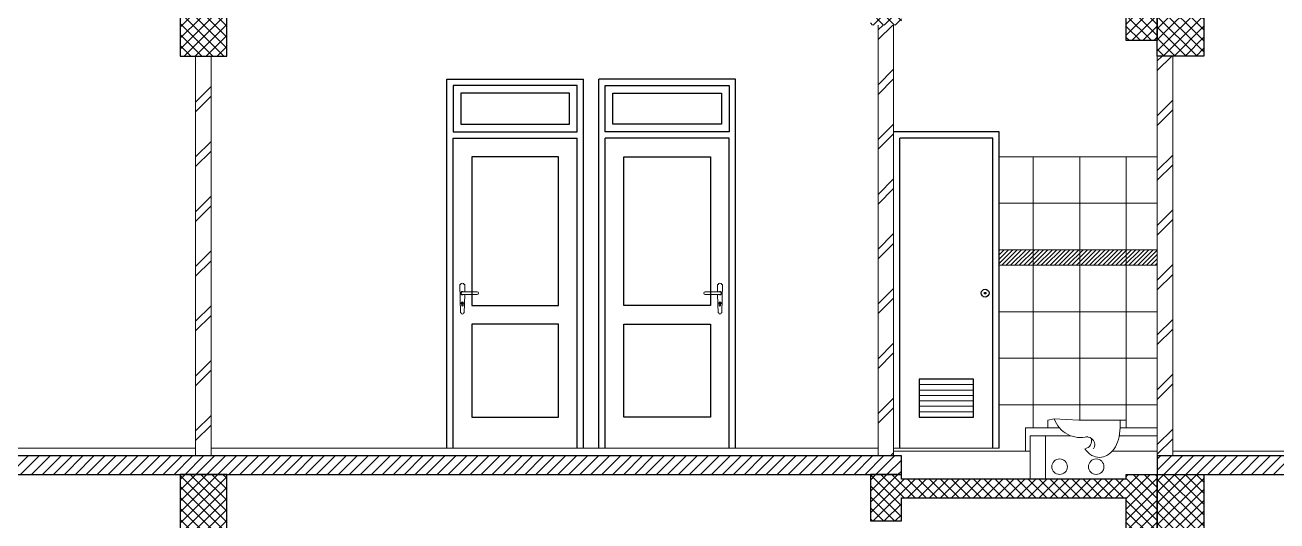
# Model space of a CAD drawing. Header units: millimetres. Extents: x -16 to 103, y -17 to 67.
# Drawn here: x 48.45 to 56.52, y 41.96 to 45.16 of the extents above; entities that cross this region are included whole.
import ezdxf

# ---------------------------------------------------------------- set-up
doc = ezdxf.new("R2010")
doc.units = ezdxf.units.MM
for name, color, linetype, lineweight in [('ars', 11, 'Continuous', 0), ('BLK', 1, 'Continuous', 30), ('lan', 7, 'Continuous', 15), ('SANITAIR', 15, 'Continuous', 9), ('tem', 5, 'Continuous', 20)]:
    doc.layers.add(name, color=color, linetype=linetype, lineweight=lineweight)
doc.layers.add('Kusen', color=30, linetype='Continuous')
pattern_1 = [(45, (0, 35.2), (-0.03535534, 0.03535534), []), (135, (0, 35.2), (-0.03535534, -0.03535534), [])]
pattern_2 = [(45, (0, 38.4), (-0.03535534, 0.03535534), []), (135, (0, 38.4), (-0.03535534, -0.03535534), [])]

# ---------------------------------------------------------------- blocks, each defined once
blk = doc.blocks.new('typikal-1')
at = {"layer": 'lan'}
blk.add_line((0.05, 0.05), (4.35, 0.05), dxfattribs=at)
blk = doc.blocks.new('GAGANG PINTU')
at = {"ltscale": 0.2}
for points in [[(1350.0101, 1379.8205, -1), (1350.0101, 1379.8365), (1350.1061, 1379.8365, -1), (1350.1061, 1379.8205), (1350.0101, 1379.8205)], [(1350.0911, 1379.8365), (1350.0901, 1379.8845), (1350.0941, 1379.8845, -0.666667), (1350.1181, 1379.8845), (1350.1221, 1379.8845), (1350.1181, 1379.7005), (1350.1141, 1379.7005, -1), (1350.0981, 1379.7005), (1350.0941, 1379.7005), (1350.0915, 1379.8205)]]:
    blk.add_lwpolyline(points, format="xyb", dxfattribs=at)
at = {"lineweight": 0, "ltscale": 0.2}
blk.add_lwpolyline([(1350.1021, 1379.7576, -3.732051), (1350.1101, 1379.7576), (1350.1101, 1379.7485, -1), (1350.1021, 1379.7485), (1350.1021, 1379.7576)], format="xyb", dxfattribs=at)
blk.add_lwpolyline([(1350.1053, 1379.7685), (1350.1069, 1379.7685), (1350.1069, 1379.7605), (1350.1053, 1379.7605)], close=True, dxfattribs=at)
blk.add_circle((1350.1061, 1379.7645), 0.0072, dxfattribs=at)
blk.add_arc((1350.1061, 1379.8285), 0.012, 221.81031, 138.18969, dxfattribs=at)
blk = doc.blocks.new('Sswc2')
for p, q in [((-0.465, 0.01), (-0.505, 0)), ((-0.505, -0.05), (-0.505, 0)), ((-0.306, 0), (-0.465, 0.01)), ((-0.306, 0), (0, 0)), ((-0.04, 0), (-0.04, -0.05)), ((0, 0), (0, -0.05)), ((-0.4328, -0.05), (-0.505, -0.05)), ((-0.04, -0.05), (0, -0.05))]:
    blk.add_line(p, q)
blk.add_lwpolyline([(-0.04, -0.05, -0.070615), (-0.0507, -0.1253, -0.082272), (-0.0789, -0.1844, -0.106848), (-0.1247, -0.2268, -0.134472), (-0.1729, -0.24, -0.134472), (-0.2211, -0.2268, -0.106848), (-0.2669, -0.1844, -0.006572)], format="xyb")
for centre, radius, start, end in [((-0.2937, 0.0695), 0.1814, 199.15071, 284.87809), ((-0.2772, -0.1315), 0.0539, 281.05116, 16.04232), ((-0.2542, -0.1586), 0.0509, 329.57584, 97.54262)]:
    blk.add_arc(centre, radius, start, end)

msp = doc.modelspace()

# ---------------------------------------------------------------- hatches: boundary and pattern name
at = {"layer": 'ars'}
h = msp.add_hatch(dxfattribs=at)
h.set_pattern_fill('_USER', color=256, scale=0.05, angle=45, double=1, pattern_type=0)
h.set_pattern_definition(pattern_2)
h.paths.add_polyline_path([(49.45, 44.955), (49.75, 44.955), (49.75, 45.455), (49.45, 45.455)])
h = msp.add_hatch(dxfattribs=at)
h.set_pattern_fill('_USER', color=256, scale=0.05, angle=45, double=1, pattern_type=0)
h.set_pattern_definition(pattern_2)
h.paths.add_polyline_path([(55.75, 45.455), (55.55, 45.455), (55.55, 45.425), (54.1, 45.425), (54.1, 45.455), (53.9, 45.455), (53.9, 45.155), (54.1, 45.155), (54.1, 45.305), (55.55, 45.305), (55.55, 45.055), (55.75, 45.055)])
h = msp.add_hatch(dxfattribs=at)
h.set_pattern_fill('_USER', color=256, scale=0.05, angle=45, double=1, pattern_type=0)
h.set_pattern_definition(pattern_1)
h.paths.add_polyline_path([(55.75, 44.955), (56.05, 44.955), (56.05, 45.455), (55.75, 45.455)])
h = msp.add_hatch(dxfattribs=at)
h.set_pattern_fill('TEMBOK', color=256, scale=0.25)
h.set_pattern_definition([(45, (4.4, 41.535), (-0.1767767, 0.1767767), []), (45, (4.4625, 41.535), (-0.1767767, 0.1767767), [])])
h.paths.add_polyline_path([(53.95, 45.155), (54.05, 45.155), (54.05, 42.375), (53.95, 42.375)])
h = msp.add_hatch(dxfattribs=at)
h.set_pattern_fill('TEMBOK', color=256, scale=0.25)
h.set_pattern_definition([(45, (37.2, 41.5), (-0.1767767, 0.1767767), []), (45, (37.2625, 41.5), (-0.1767767, 0.1767767), [])])
h.paths.add_polyline_path([(49.65, 44.955), (49.55, 44.955), (49.55, 42.375), (49.65, 42.375)])
h = msp.add_hatch(dxfattribs=at)
h.set_pattern_fill('TEMBOK', color=256, scale=0.25)
h.set_pattern_definition([(45, (6.2, 41.335), (-0.1767767, 0.1767767), []), (45, (6.2625, 41.335), (-0.1767767, 0.1767767), [])])
h.paths.add_polyline_path([(55.75, 44.955), (55.85, 44.955), (55.85, 42.255), (55.75, 42.255)])
at = {"layer": 'ars', "linetype": 'ByBlock'}
h = msp.add_hatch(dxfattribs=at)
h.set_pattern_fill('_USER', color=256, scale=0.02, angle=45, pattern_type=0)
h.set_pattern_definition([(45, (34.385, 35.405), (-0.014142136, 0.014142136), [])])
h.paths.add_polyline_path([(55.75, 43.605), (55.75, 43.705), (54.73, 43.705), (54.73, 43.605)])
at = {"layer": 'ars'}
h = msp.add_hatch(dxfattribs=at)
h.set_pattern_fill('_USER', color=256, scale=0.05, angle=45, pattern_type=0)
h.set_pattern_definition([(45, (0, 35.2), (-0.03535534, 0.03535534), [])])
h.paths.add_polyline_path([(45.1, 42.255), (54.1, 42.255), (54.1, 42.375), (45.1, 42.375)])
h = msp.add_hatch(dxfattribs=at)
h.set_pattern_fill('_USER', color=256, scale=0.05, angle=45, pattern_type=0)
h.set_pattern_definition([(45, (0, 32), (-0.03535534, 0.03535534), [])])
h.paths.add_polyline_path([(55.75, 42.255), (61.95, 42.255), (61.95, 42.375), (55.75, 42.375)])
h = msp.add_hatch(dxfattribs=at)
h.set_pattern_fill('_USER', color=256, scale=0.05, angle=45, double=1, pattern_type=0)
h.set_pattern_definition(pattern_1)
h.paths.add_polyline_path([(49.45, 41.755), (49.75, 41.755), (49.75, 42.255), (49.45, 42.255)])
h = msp.add_hatch(dxfattribs=at)
h.set_pattern_fill('_USER', color=256, scale=0.05, angle=45, double=1, pattern_type=0)
h.set_pattern_definition(pattern_1)
h.paths.add_polyline_path([(55.75, 42.255), (55.55, 42.255), (55.55, 42.225), (54.1, 42.225), (54.1, 42.255), (53.9, 42.255), (53.9, 41.955), (54.1, 41.955), (54.1, 42.105), (55.55, 42.105), (55.55, 41.855), (55.75, 41.855)])
h = msp.add_hatch(dxfattribs=at)
h.set_pattern_fill('_USER', color=256, scale=0.05, angle=45, double=1, pattern_type=0)
h.set_pattern_definition([(45, (0, 32), (-0.03535534, 0.03535534), []), (135, (0, 32), (-0.03535534, -0.03535534), [])])
h.paths.add_polyline_path([(55.75, 41.755), (56.05, 41.755), (56.05, 42.255), (55.75, 42.255)])

# ---------------------------------------------------------------- linework, layer by layer
for p, q in [((54.73, 44.305), (55.75, 44.305)), ((54.95, 42.555), (54.95, 44.305)), ((55.25, 42.605), (55.25, 44.305)), ((55.55, 42.555), (55.55, 44.305)), ((54.73, 44.005), (55.75, 44.005)), ((54.73, 43.705), (55.75, 43.705)), ((54.73, 43.605), (55.75, 43.605)), ((54.73, 43.305), (55.75, 43.305)), ((54.73, 43.005), (55.75, 43.005)), ((54.215, 42.835), (54.565, 42.835)), ((54.215, 42.8), (54.565, 42.8)), ((54.215, 42.765), (54.565, 42.765)), ((54.215, 42.73), (54.565, 42.73)), ((54.73, 42.705), (55.75, 42.705)), ((54.215, 42.695), (54.565, 42.695)), ((54.215, 42.66), (54.565, 42.66))]:
    msp.add_line(p, q, dxfattribs=at)
at = {"layer": 'BLK'}
for points in [[(49.45, 44.955), (49.75, 44.955), (49.75, 45.455), (49.45, 45.455)], [(56.05, 44.955), (55.75, 44.955), (55.75, 45.455), (56.05, 45.455)], [(45.1, 42.255), (54.1, 42.255), (54.1, 42.375), (45.1, 42.375)], [(55.75, 42.255), (61.95, 42.255), (61.95, 42.375), (55.75, 42.375)], [(49.45, 41.755), (49.75, 41.755), (49.75, 42.255), (49.45, 42.255)], [(56.05, 41.755), (55.75, 41.755), (55.75, 42.255), (56.05, 42.255)]]:
    msp.add_lwpolyline(points, close=True, dxfattribs=at)
for points in [[(55.55, 45.425), (55.55, 45.455), (55.75, 45.455), (55.75, 45.055), (55.55, 45.055), (55.55, 45.305)], [(55.55, 42.225), (54.1, 42.225), (54.1, 42.255), (53.9, 42.255), (53.9, 41.955), (54.1, 41.955), (54.1, 42.105), (55.55, 42.105)], [(55.55, 42.225), (55.55, 42.255), (55.75, 42.255), (55.75, 41.855), (55.55, 41.855), (55.55, 42.105)]]:
    msp.add_lwpolyline(points, dxfattribs=at)
at = {"layer": 'Kusen'}
for p, q in [((51.17, 42.425), (51.17, 44.805)), ((51.17, 44.805), (52.05, 44.805)), ((52.05, 42.425), (52.05, 44.805)), ((53.03, 44.805), (52.15, 44.805)), ((52.15, 42.425), (52.15, 44.805)), ((53.03, 42.425), (53.03, 44.805)), ((51.21, 42.425), (51.21, 44.425)), ((51.21, 44.425), (52.01, 44.425)), ((52.01, 42.425), (52.01, 44.425)), ((52.19, 42.425), (52.19, 44.425)), ((52.99, 44.425), (52.19, 44.425)), ((52.99, 42.425), (52.99, 44.425)), ((54.73, 44.465), (54.05, 44.465)), ((54.09, 42.425), (54.09, 44.425)), ((54.69, 44.425), (54.09, 44.425)), ((54.69, 42.425), (54.69, 44.425)), ((54.73, 42.425), (54.73, 44.465))]:
    msp.add_line(p, q, dxfattribs=at)
for points in [[(52.01, 44.765), (51.21, 44.765), (51.21, 44.465), (52.01, 44.465)], [(52.19, 44.765), (52.99, 44.765), (52.99, 44.465), (52.19, 44.465)], [(51.96, 44.715), (51.26, 44.715), (51.26, 44.515), (51.96, 44.515)], [(52.24, 44.715), (52.94, 44.715), (52.94, 44.515), (52.24, 44.515)], [(51.33, 44.305), (51.33, 43.345), (51.89, 43.345), (51.89, 44.305)], [(52.87, 44.305), (52.87, 43.345), (52.31, 43.345), (52.31, 44.305)], [(51.33, 43.225), (51.33, 42.625), (51.89, 42.625), (51.89, 43.225)], [(52.87, 43.225), (52.87, 42.625), (52.31, 42.625), (52.31, 43.225)], [(54.215, 42.625), (54.565, 42.625), (54.565, 42.87), (54.215, 42.87)]]:
    msp.add_lwpolyline(points, close=True, dxfattribs=at)
for radius in [0.025, 0.005]:
    msp.add_circle((54.64, 43.425), radius, dxfattribs=at)
at = {"layer": 'lan'}
for p, q in [((54.9, 42.405), (54.9, 42.555)), ((54.9, 42.555), (55.1199, 42.555)), ((55.51, 42.555), (55.75, 42.555)), ((55.03, 42.505), (55.1918, 42.505)), ((55.5053, 42.505), (55.75, 42.505)), ((49.65, 42.425), (53.95, 42.425)), ((54.05, 42.425), (54.73, 42.425)), ((54.05, 42.405), (54.93, 42.405)), ((55.4585, 42.405), (55.75, 42.405)), ((60.54, 42.405), (55.85, 42.405))]:
    msp.add_line(p, q, dxfattribs=at)
for centre in [(55.12, 42.305), (55.356, 42.305)]:
    msp.add_circle(centre, 0.05, dxfattribs=at)
at = {"layer": 'tem'}
for p, q in [((53.95, 45.155), (53.95, 42.375)), ((54.05, 42.375), (54.05, 45.155)), ((54.93, 42.225), (54.93, 42.505)), ((54.93, 42.505), (55.03, 42.505)), ((55.03, 42.225), (55.03, 42.505))]:
    msp.add_line(p, q, dxfattribs=at)
at = {"layer": 'tem', "ltscale": 2}
msp.add_lwpolyline([(49.55, 44.955), (49.65, 44.955), (49.65, 42.375), (49.55, 42.375)], close=True, dxfattribs=at)
at = {"layer": 'tem'}
msp.add_lwpolyline([(55.85, 42.375), (55.85, 44.955), (55.75, 44.955), (55.75, 42.375)], close=True, dxfattribs=at)

# ---------------------------------------------------------------- block references
at = {"layer": 'ars', "extrusion": (0, 0, -1), "zscale": -1, "rotation": 359.9999927123874}
msp.add_blockref('GAGANG PINTU', (-1401.3762, -1336.4033), dxfattribs=at)
at = {"layer": 'ars', "extrusion": (0, 0, -1), "xscale": -1, "zscale": -1, "rotation": 7.287612593387394e-06}
msp.add_blockref('GAGANG PINTU', (1297.1762, -1336.4033), dxfattribs=at)
at = {"layer": 'lan', "xscale": -1}
msp.add_blockref('typikal-1', (49.6, 42.375), dxfattribs=at)
at = {"layer": 'SANITAIR'}
msp.add_blockref('Sswc2', (55.55, 42.605), dxfattribs=at)

doc.saveas('drawing.dxf')
